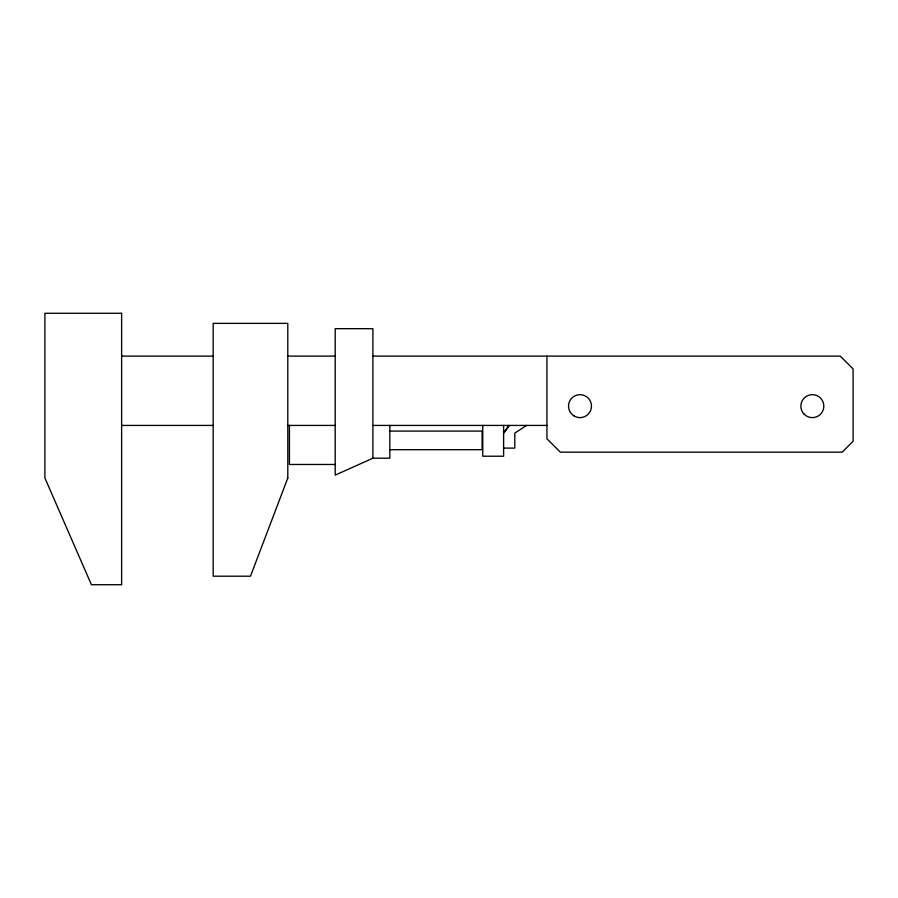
<?xml version="1.0" encoding="UTF-8"?>
<svg xmlns="http://www.w3.org/2000/svg" width="898" height="898" viewBox="0 0 898 898"><rect width="100%" height="100%" fill="white"/><g stroke="black" fill="none" stroke-linecap="round" stroke-linejoin="round"><path stroke-width="1.35" d="M503.621 433.128L508.661 425.428M504.384 432.163L508.998 426.382M526.565 425.428L514.812 433.128L514.812 448.113L503.621 448.113M372.906 458.193L335.212 475.121L335.212 328.679L372.906 328.679L372.906 458.193L389.844 458.193L389.844 425.428M121.623 356.124L213.174 356.124M287.798 356.124L335.212 356.124M372.906 356.124L840.281 356.124L853.1 368.943L853.1 441.244L842.178 452.165L560.318 452.165L546.949 438.796L546.949 356.124M121.623 425.428L213.174 425.428M287.798 425.428L335.212 425.428M372.906 425.428L546.949 425.428M389.844 431.085L482.103 431.085L482.103 449.707L389.844 449.707M335.212 464.479L289.437 464.479L289.437 425.428M503.621 425.428L503.621 456.218L482.765 456.218L482.765 425.428M287.798 478.005L250.486 576.202L213.174 576.202L213.174 323.37L287.798 323.37L287.798 478.005M121.623 313.279L44.9 313.279L44.9 478.005L91.416 584.721L121.623 584.721L121.623 313.279M574.26 416.088A11.483 11.483 0 0 0 591.479 406.143A11.483 11.483 0 0 0 574.26 396.209A11.483 11.483 0 0 0 574.26 416.088M804.226 414.259A11.483 11.483 0 0 0 823.432 409.118A11.483 11.483 0 0 0 809.367 395.053A11.483 11.483 0 0 0 804.226 414.259"/></g></svg>
